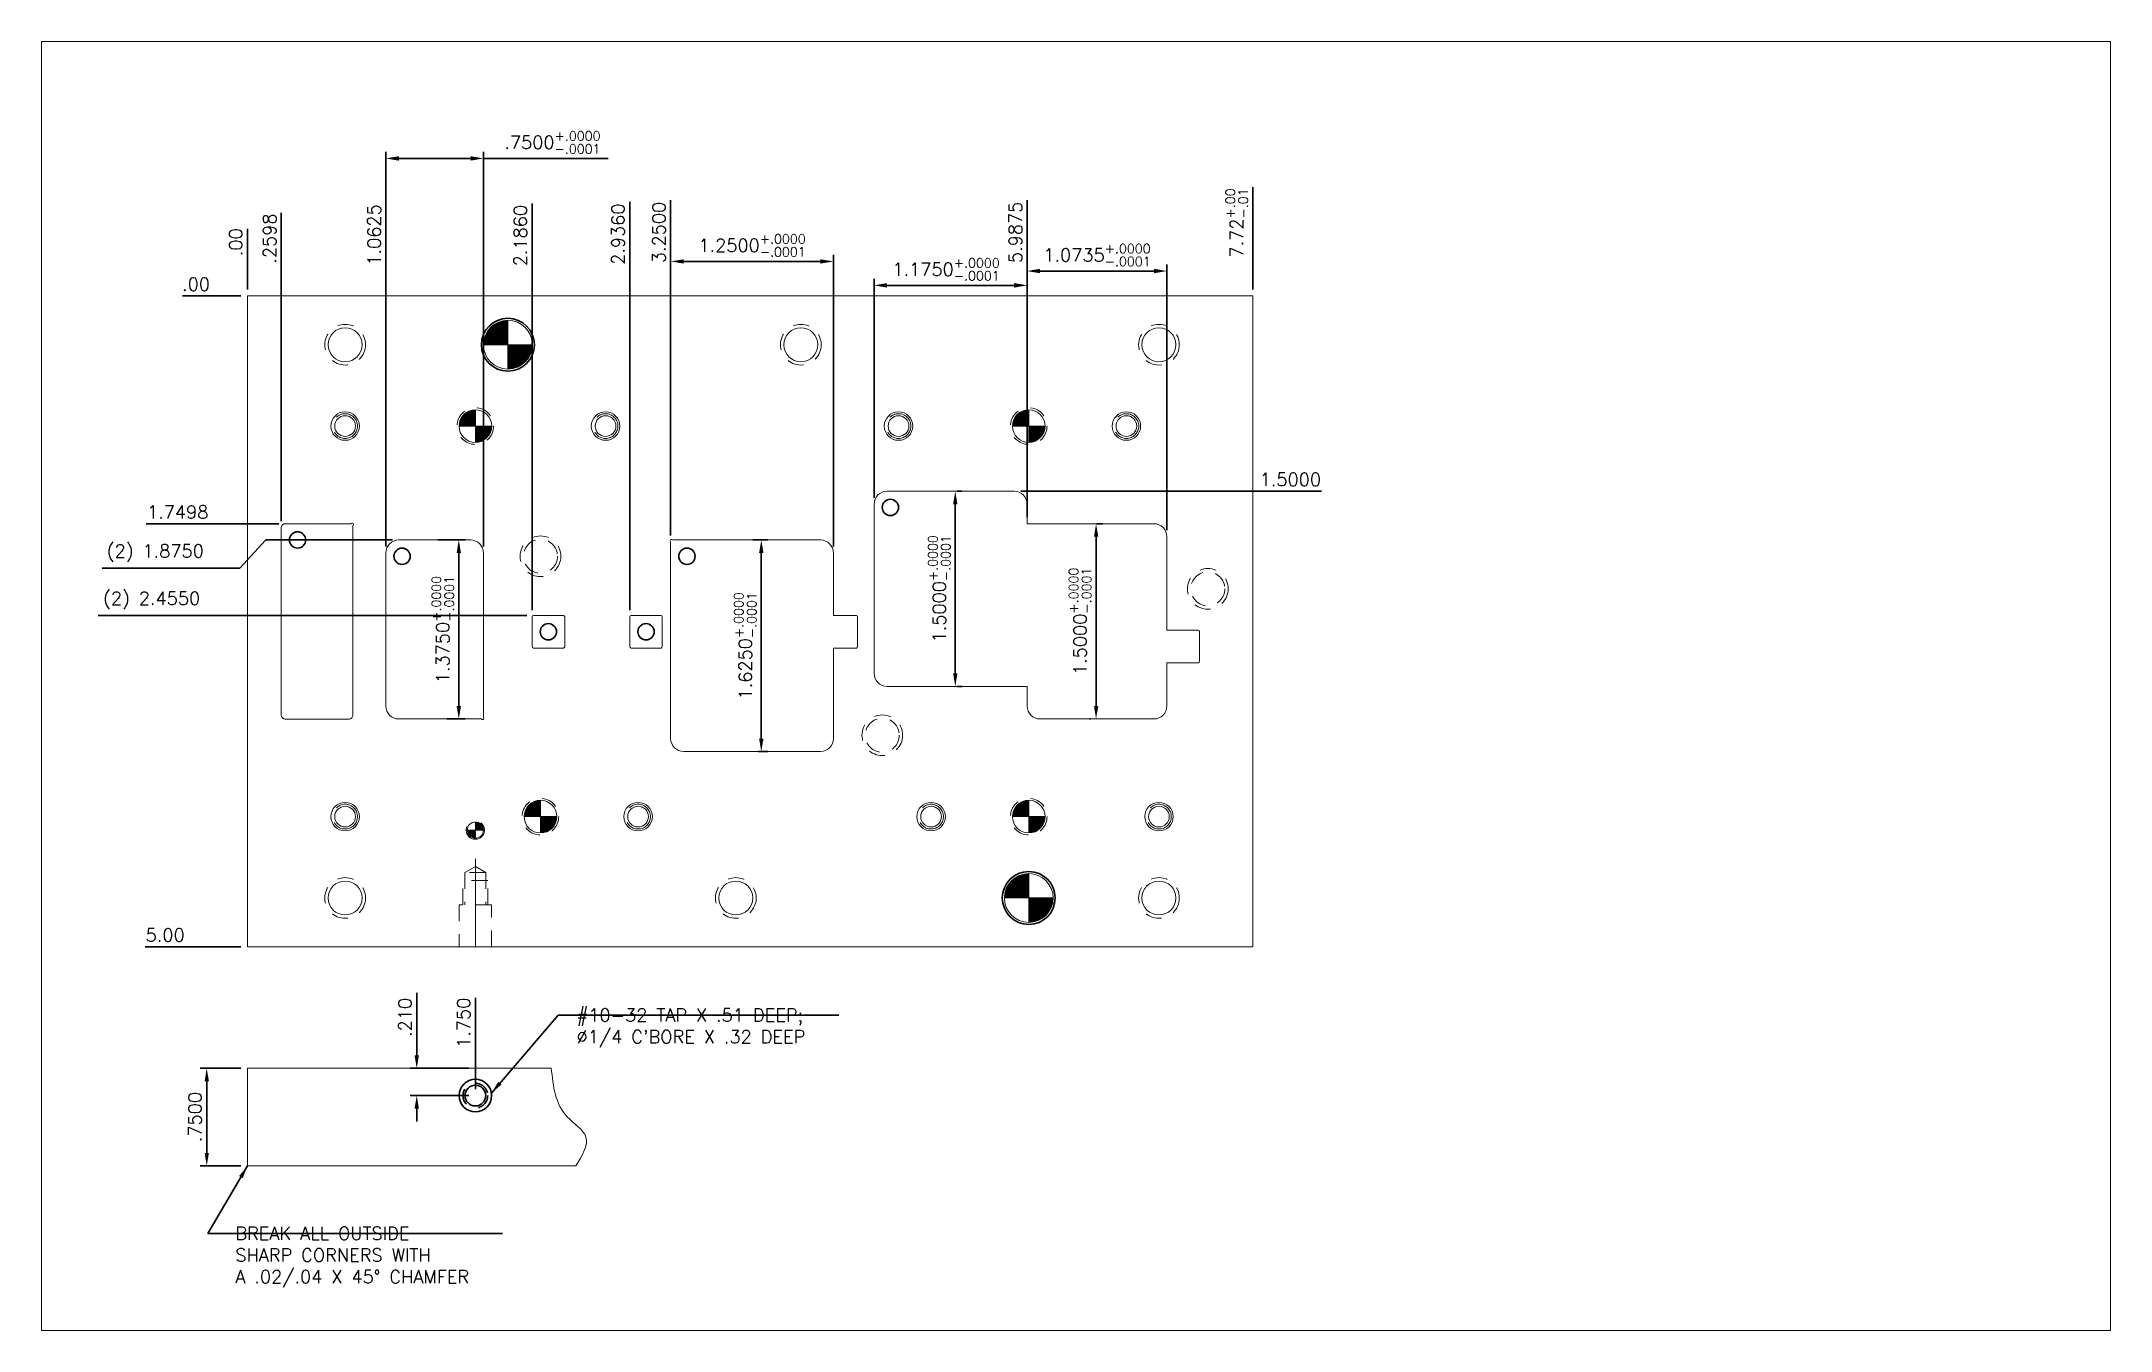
# Model space of a CAD drawing. Header units: inches. Extents: x -1.6 to 14.3, y -7.9 to 2.
import ezdxf

# ---------------------------------------------------------------- set-up
doc = ezdxf.new("R2010")
doc.units = ezdxf.units.IN
doc.header["$MEASUREMENT"] = 0
doc.header["$PDSIZE"] = 0.05
for name, pattern in [('CENTER2', [1.125, 0.75, -0.125, 0.125, -0.125]), ('HIDDEN', [0.375, 0.25, -0.125]), ('HIDDEN2', [0.1875, 0.125, -0.0625])]:
    doc.linetypes.add(name, pattern=pattern)
for name, color, linetype, lineweight in [('AM_0', 7, 'Continuous', 30), ('DIE_CHASE-DETAIL', 7, 'Continuous', 0), ('DIE_CHASE-PLAN_ASSY', 7, 'Continuous', 0)]:
    doc.layers.add(name, color=color, linetype=linetype, lineweight=lineweight)
doc.layers.add('AM_VIEWS', color=1, linetype='Continuous', lineweight=15, plot=False)
doc.styles.get("Standard").update_dxf_attribs({"font": 'ROMANS.SHX'})
doc.dimstyles.new('COMPOSIDIE$0', dxfattribs={"dimscale": 0, "dimtxt": 0.1, "dimasz": 0.1, "dimexe": 0.05, "dimexo": 0.05, "dimgap": 0.04, "dimtad": 1, "dimzin": 4, "dimtxsty": 'Standard', "dimcen": 0, "dimclrd": 3, "dimclre": 3, "dimclrt": 3, "dimazin": 3, "dimtp": 0.1, "dimtm": 0.1, "dimtfac": 0.71, "dimtmove": 0, "dimatfit": 3, "dimfxl": 0.05, "dimtzin": 7, "dimlwd": -1, "dimlwe": -1, "dimarcsym": 1})
doc.dimstyles.new('COMPOSIDIE$6', dxfattribs={"dimscale": 0, "dimtxt": 0.1, "dimasz": 0.1, "dimexe": 0.05, "dimexo": 0.05, "dimgap": 0.04, "dimtad": 1, "dimzin": 4, "dimtxsty": 'Standard', "dimcen": 0, "dimclrd": 3, "dimclre": 7, "dimclrt": 3, "dimazin": 3, "dimtp": 0.1, "dimtm": 0.1, "dimtfac": 0.71, "dimtmove": 0, "dimatfit": 3, "dimfxl": 0.05, "dimtzin": 7, "dimlwd": -1, "dimlwe": -1, "dimarcsym": 1})
doc.dimstyles.new('COMPOSIDIE$7', dxfattribs={"dimscale": 0, "dimtxt": 0.1, "dimasz": 0.1, "dimexe": 0.05, "dimexo": 0.05, "dimgap": 0.04, "dimtad": 1, "dimzin": 4, "dimtxsty": 'Standard', "dimcen": 0, "dimclrd": 3, "dimclre": 3, "dimclrt": 3, "dimazin": 3, "dimtp": 0.1, "dimtm": 0.1, "dimtfac": 0.71, "dimtmove": 0, "dimatfit": 3, "dimfxl": 0.05, "dimtzin": 7, "dimlwd": -1, "dimlwe": -1, "dimarcsym": 1})

# ---------------------------------------------------------------- blocks, each defined once
blk = doc.blocks.new('DOWEL')
h = blk.add_hatch(color=256)
edge = h.paths.add_edge_path()
edge.add_line((0, 0.5), (0, 0))
edge.add_line((0, 0), (-0.5, 0))
edge.add_arc((0, 0), 0.5, 90, 180, ccw=False)
h = blk.add_hatch(color=256)
edge = h.paths.add_edge_path()
edge.add_arc((0, 0), 0.5, 270, 360)
edge.add_line((0.5, 0), (0, 0))
edge.add_line((0, 0), (0, -0.5))
for p, q in [((0, 0.5), (0, 0)), ((-0.5, 0), (0, 0)), ((0, 0), (0, -0.5)), ((0, 0), (0.5, 0))]:
    blk.add_line(p, q)
for start, end in [(90, 180), (0, 90), (180, 270), (270, 0)]:
    blk.add_arc((0, 0), 0.5, start, end)
blk = doc.blocks.new('*D13')
at = {"layer": 'AM_0', "color": 7, "transparency": 16777216}
blk.add_line((-0.05, 0), (-0.498, 0), dxfattribs=at)
at = {"layer": 'Defpoints', "color": 0, "transparency": 16777216}
for p in [(-0.253, 0), (0, 0), (0, 0)]:
    blk.add_point(p, dxfattribs=at)
at = {"layer": 'AM_0', "color": 3, "transparency": 16777216, "insert": (-0.395, 0.09), "char_height": 0.1, "attachment_point": 5}
blk.add_mtext('\\A1;.00', dxfattribs=at)
blk = doc.blocks.new('*D14')
at = {"layer": 'AM_0', "color": 7, "transparency": 16777216}
blk.add_line((-0.05, -5), (-0.785, -5), dxfattribs=at)
at = {"layer": 'Defpoints', "color": 0, "transparency": 16777216}
for p in [(0, 0), (-0.44, -5), (0, -5)]:
    blk.add_point(p, dxfattribs=at)
at = {"layer": 'AM_0', "color": 3, "transparency": 16777216, "insert": (-0.632, -4.91), "char_height": 0.1, "attachment_point": 5}
blk.add_mtext('\\A1;5.00', dxfattribs=at)
blk = doc.blocks.new('*D15')
at = {"layer": 'AM_0', "color": 7, "transparency": 16777216}
blk.add_line((0, 0.05), (0, 0.515), dxfattribs=at)
at = {"layer": 'Defpoints', "color": 0, "transparency": 16777216}
for p in [(0, 0.27), (0, 0), (0, 0)]:
    blk.add_point(p, dxfattribs=at)
at = {"layer": 'AM_0', "color": 3, "transparency": 16777216, "insert": (-0.09, 0.412), "char_height": 0.1, "attachment_point": 5, "rotation": 90}
blk.add_mtext('\\A1;.00', dxfattribs=at)
blk = doc.blocks.new('*D16')
at = {"layer": 'AM_0', "color": 7, "transparency": 16777216}
blk.add_line((7.72, 0.05), (7.72, 0.836), dxfattribs=at)
at = {"layer": 'Defpoints', "color": 0, "transparency": 16777216}
for p in [(7.72, 0.243), (0, 0), (7.72, 0)]:
    blk.add_point(p, dxfattribs=at)
at = {"layer": 'AM_0', "color": 3, "transparency": 16777216, "insert": (7.597, 0.56), "char_height": 0.1, "attachment_point": 5, "rotation": 90}
blk.add_mtext('\\A1;7.72{}{\\H0.71x;\\C3;\\S+.00^ -.01;}', dxfattribs=at)
blk = doc.blocks.new('*D17')
at = {"layer": 'AM_0', "color": 7, "transparency": 16777216}
blk.add_line((0.26, -1.73), (0.26, 0.638), dxfattribs=at)
at = {"layer": 'Defpoints', "color": 0, "transparency": 16777216}
for p in [(0.26, 0.202), (0, 0), (0.26, -1.78)]:
    blk.add_point(p, dxfattribs=at)
at = {"layer": 'AM_0', "color": 3, "transparency": 16777216, "insert": (0.17, 0.44), "char_height": 0.1, "attachment_point": 5, "rotation": 90}
blk.add_mtext('\\A1;.2598', dxfattribs=at)
blk = doc.blocks.new('*D18')
at = {"layer": 'AM_0', "color": 7, "transparency": 16777216}
blk.add_line((1.063, -1.925), (1.063, 0.709), dxfattribs=at)
at = {"layer": 'Defpoints', "color": 0, "transparency": 16777216}
for p in [(1.063, 0.188), (0, 0), (1.063, -1.975)]:
    blk.add_point(p, dxfattribs=at)
at = {"layer": 'AM_0', "color": 3, "transparency": 16777216, "insert": (0.973, 0.468), "char_height": 0.1, "attachment_point": 5, "rotation": 90}
blk.add_mtext('\\A1;1.0625', dxfattribs=at)
blk = doc.blocks.new('*D19')
at = {"layer": 'AM_0', "color": 7, "transparency": 16777216}
blk.add_line((2.186, -2.415), (2.186, 0.71), dxfattribs=at)
at = {"layer": 'Defpoints', "color": 0, "transparency": 16777216}
for p in [(2.186, 0.175), (0, 0), (2.186, -2.465)]:
    blk.add_point(p, dxfattribs=at)
at = {"layer": 'AM_0', "color": 3, "transparency": 16777216, "insert": (2.096, 0.463), "char_height": 0.1, "attachment_point": 5, "rotation": 90}
blk.add_mtext('\\A1;2.1860', dxfattribs=at)
blk = doc.blocks.new('*D20')
at = {"layer": 'AM_0', "color": 7, "transparency": 16777216}
blk.add_line((2.936, -2.415), (2.936, 0.722), dxfattribs=at)
at = {"layer": 'Defpoints', "color": 0, "transparency": 16777216}
for p in [(2.936, 0.187), (0, 0), (2.936, -2.465)]:
    blk.add_point(p, dxfattribs=at)
at = {"layer": 'AM_0', "color": 3, "transparency": 16777216, "insert": (2.846, 0.474), "char_height": 0.1, "attachment_point": 5, "rotation": 90}
blk.add_mtext('\\A1;2.9360', dxfattribs=at)
blk = doc.blocks.new('*D21')
at = {"layer": 'AM_0', "color": 7, "transparency": 16777216}
blk.add_line((3.25, -1.84), (3.25, 0.735), dxfattribs=at)
at = {"layer": 'Defpoints', "color": 0, "transparency": 16777216}
for p in [(3.25, 0.2), (0, 0), (3.25, -1.89)]:
    blk.add_point(p, dxfattribs=at)
at = {"layer": 'AM_0', "color": 3, "transparency": 16777216, "insert": (3.16, 0.487), "char_height": 0.1, "attachment_point": 5, "rotation": 90}
blk.add_mtext('\\A1;3.2500', dxfattribs=at)
blk = doc.blocks.new('*D22')
at = {"layer": 'AM_0', "color": 7, "transparency": 16777216}
blk.add_line((0.24, -1.75), (-0.777, -1.75), dxfattribs=at)
at = {"layer": 'Defpoints', "color": 0, "transparency": 16777216}
for p in [(0, 0), (-0.256, -1.75), (0.29, -1.75)]:
    blk.add_point(p, dxfattribs=at)
at = {"layer": 'AM_0', "color": 3, "transparency": 16777216, "insert": (-0.536, -1.66), "char_height": 0.1, "attachment_point": 5}
blk.add_mtext('\\A1;1.7498', dxfattribs=at)
blk = doc.blocks.new('*D23')
at = {"layer": 'AM_0', "color": 7, "transparency": 16777216}
for p, q in [((0.142, -1.875), (-0.058, -2.092)), ((1.113, -1.875), (0.142, -1.875)), ((-0.058, -2.092), (-1.117, -2.092))]:
    blk.add_line(p, q, dxfattribs=at)
at = {"layer": 'Defpoints', "color": 0, "transparency": 16777216}
for p in [(0, 0), (1.163, -1.875), (-0.258, -2.092)]:
    blk.add_point(p, dxfattribs=at)
at = {"layer": 'AM_0', "color": 3, "transparency": 16777216, "insert": (-0.708, -1.976), "char_height": 0.1, "attachment_point": 5}
blk.add_mtext('\\A1;(2) 1.8750', dxfattribs=at)
blk = doc.blocks.new('*D24')
at = {"layer": 'AM_0', "color": 7, "transparency": 16777216}
blk.add_line((2.146, -2.455), (-1.146, -2.455), dxfattribs=at)
at = {"layer": 'Defpoints', "color": 0, "transparency": 16777216}
for p in [(0, 0), (-0.287, -2.455), (2.196, -2.455)]:
    blk.add_point(p, dxfattribs=at)
at = {"layer": 'AM_0', "color": 3, "transparency": 16777216, "insert": (-0.736, -2.339), "char_height": 0.1, "attachment_point": 5}
blk.add_mtext('\\A1;(2) 2.4550', dxfattribs=at)
blk = doc.blocks.new('*D25')
at = {"layer": 'AM_0', "color": 7, "transparency": 16777216}
blk.add_line((5.938, -1.5), (8.249, -1.5), dxfattribs=at)
at = {"layer": 'Defpoints', "color": 0, "transparency": 16777216}
for p in [(0, 0), (5.888, -1.5), (7.728, -1.5)]:
    blk.add_point(p, dxfattribs=at)
at = {"layer": 'AM_0', "color": 3, "transparency": 16777216, "insert": (8.009, -1.41), "char_height": 0.1, "attachment_point": 5}
blk.add_mtext('\\A1;1.5000', dxfattribs=at)
blk = doc.blocks.new('*D26')
at = {"layer": 'AM_0', "color": 7, "transparency": 16777216}
blk.add_line((5.988, -1.55), (5.988, 0.736), dxfattribs=at)
at = {"layer": 'Defpoints', "color": 0, "transparency": 16777216}
for p in [(5.988, 0.2), (0, 0), (5.988, -1.6)]:
    blk.add_point(p, dxfattribs=at)
at = {"layer": 'AM_0', "color": 3, "transparency": 16777216, "insert": (5.898, 0.488), "char_height": 0.1, "attachment_point": 5, "rotation": 90}
blk.add_mtext('\\A1;5.9875', dxfattribs=at)
blk = doc.blocks.new('*D27')
at = {"layer": 'AM_0', "color": 3, "transparency": 16777216}
for p, q in [((4.812, -1.55), (4.812, 0.131)), ((5.888, 0.081), (4.912, 0.081)), ((5.988, -1.55), (5.988, 0.131))]:
    blk.add_line(p, q, dxfattribs=at)
for points in [[(4.912, 0.098), (4.912, 0.064), (4.812, 0.081)], [(5.888, 0.098), (5.888, 0.064), (5.988, 0.081)]]:
    blk.add_solid(points, dxfattribs=at)
at = {"layer": 'Defpoints', "color": 0, "transparency": 16777216}
for p in [(4.812, 0.081), (4.812, -1.6), (5.988, -1.6)]:
    blk.add_point(p, dxfattribs=at)
at = {"layer": 'AM_0', "color": 3, "transparency": 16777216, "insert": (5.365, 0.204), "char_height": 0.1, "attachment_point": 5}
blk.add_mtext('\\A1;1.1750{}{\\H0.71x;\\C3;\\S+.0000^ -.0001;}', dxfattribs=at)
blk = doc.blocks.new('*D28')
at = {"layer": 'AM_0', "color": 3, "transparency": 16777216}
for p, q in [((5.987, -1.7), (5.987, 0.241)), ((6.087, 0.191), (6.961, 0.191)), ((7.061, -1.8), (7.061, 0.241))]:
    blk.add_line(p, q, dxfattribs=at)
for points in [[(6.087, 0.208), (6.087, 0.174), (5.987, 0.191)], [(6.961, 0.208), (6.961, 0.174), (7.061, 0.191)]]:
    blk.add_solid(points, dxfattribs=at)
at = {"layer": 'Defpoints', "color": 0, "transparency": 16777216}
for p in [(7.061, 0.191), (5.987, -1.75), (7.061, -1.85)]:
    blk.add_point(p, dxfattribs=at)
at = {"layer": 'AM_0', "color": 3, "transparency": 16777216, "insert": (6.524, 0.314), "char_height": 0.1, "attachment_point": 5}
blk.add_mtext('\\A1;1.0735{}{\\H0.71x;\\C3;\\S+.0000^ -.0001;}', dxfattribs=at)
blk = doc.blocks.new('*D29')
at = {"layer": 'AM_0', "color": 3, "transparency": 16777216}
for p, q in [((3.25, -1.84), (3.25, 0.315)), ((4.4, 0.265), (3.35, 0.265)), ((4.5, -1.925), (4.5, 0.315))]:
    blk.add_line(p, q, dxfattribs=at)
for points in [[(3.35, 0.281), (3.35, 0.248), (3.25, 0.265)], [(4.4, 0.281), (4.4, 0.248), (4.5, 0.265)]]:
    blk.add_solid(points, dxfattribs=at)
at = {"layer": 'Defpoints', "color": 0, "transparency": 16777216}
for p in [(3.25, 0.265), (3.25, -1.89), (4.5, -1.975)]:
    blk.add_point(p, dxfattribs=at)
at = {"layer": 'AM_0', "color": 3, "transparency": 16777216, "insert": (3.875, 0.388), "char_height": 0.1, "attachment_point": 5}
blk.add_mtext('\\A1;1.2500{}{\\H0.71x;\\C3;\\S+.0000^ -.0001;}', dxfattribs=at)
blk = doc.blocks.new('*D30')
at = {"layer": 'AM_0', "color": 3, "transparency": 16777216}
for p, q in [((1.062, -1.925), (1.062, 1.106)), ((1.163, 1.056), (1.713, 1.056)), ((1.812, -1.925), (1.812, 1.106)), ((1.812, 1.056), (2.771, 1.056))]:
    blk.add_line(p, q, dxfattribs=at)
for points in [[(1.163, 1.073), (1.163, 1.039), (1.062, 1.056)], [(1.713, 1.073), (1.713, 1.039), (1.812, 1.056)]]:
    blk.add_solid(points, dxfattribs=at)
at = {"layer": 'Defpoints', "color": 0, "transparency": 16777216}
for p in [(1.812, 1.056), (1.062, -1.975), (1.812, -1.975)]:
    blk.add_point(p, dxfattribs=at)
at = {"layer": 'AM_0', "color": 3, "transparency": 16777216, "insert": (2.342, 1.179), "char_height": 0.1, "attachment_point": 5}
blk.add_mtext('\\A1;.7500{}{\\H0.71x;\\C3;\\S+.0000^ -.0001;}', dxfattribs=at)
blk = doc.blocks.new('*D31')
at = {"layer": 'AM_0', "color": 3, "transparency": 16777216}
for p, q in [((1.463, -1.875), (1.673, -1.875)), ((1.623, -1.975), (1.623, -3.15)), ((1.53, -3.25), (1.673, -3.25))]:
    blk.add_line(p, q, dxfattribs=at)
for points in [[(1.606, -1.975), (1.64, -1.975), (1.623, -1.875)], [(1.606, -3.15), (1.64, -3.15), (1.623, -3.25)]]:
    blk.add_solid(points, dxfattribs=at)
at = {"layer": 'Defpoints', "color": 0, "transparency": 16777216}
for p in [(1.413, -1.875), (1.48, -3.25), (1.623, -3.25)]:
    blk.add_point(p, dxfattribs=at)
at = {"layer": 'AM_0', "color": 3, "transparency": 16777216, "insert": (1.5, -2.563), "char_height": 0.1, "attachment_point": 5, "rotation": 90}
blk.add_mtext('\\A1;1.3750{}{\\H0.71x;\\C3;\\S+.0000^ -.0001;}', dxfattribs=at)
blk = doc.blocks.new('*D32')
at = {"layer": 'AM_0', "color": 3, "transparency": 16777216}
for p, q in [((3.882, -1.875), (3.996, -1.875)), ((3.946, -1.975), (3.946, -3.4)), ((3.925, -3.5), (3.996, -3.5))]:
    blk.add_line(p, q, dxfattribs=at)
for points in [[(3.929, -1.975), (3.963, -1.975), (3.946, -1.875)], [(3.929, -3.4), (3.963, -3.4), (3.946, -3.5)]]:
    blk.add_solid(points, dxfattribs=at)
at = {"layer": 'Defpoints', "color": 0, "transparency": 16777216}
for p in [(3.832, -1.875), (3.875, -3.5), (3.946, -3.5)]:
    blk.add_point(p, dxfattribs=at)
at = {"layer": 'AM_0', "color": 3, "transparency": 16777216, "insert": (3.823, -2.688), "char_height": 0.1, "attachment_point": 5, "rotation": 90}
blk.add_mtext('\\A1;1.6250{}{\\H0.71x;\\C3;\\S+.0000^ -.0001;}', dxfattribs=at)
blk = doc.blocks.new('*D33')
at = {"layer": 'AM_0', "color": 3, "transparency": 16777216}
for p, q in [((5.45, -1.5), (5.486, -1.5)), ((5.436, -1.6), (5.436, -2.9)), ((5.45, -3), (5.486, -3))]:
    blk.add_line(p, q, dxfattribs=at)
for points in [[(5.419, -1.6), (5.452, -1.6), (5.436, -1.5)], [(5.419, -2.9), (5.452, -2.9), (5.436, -3)]]:
    blk.add_solid(points, dxfattribs=at)
at = {"layer": 'Defpoints', "color": 0, "transparency": 16777216}
for p in [(5.4, -1.5), (5.4, -3), (5.436, -3)]:
    blk.add_point(p, dxfattribs=at)
at = {"layer": 'AM_0', "color": 3, "transparency": 16777216, "insert": (5.313, -2.25), "char_height": 0.1, "attachment_point": 5, "rotation": 90}
blk.add_mtext('\\A1;1.5000{}{\\H0.71x;\\C3;\\S+.0000^ -.0001;}', dxfattribs=at)
blk = doc.blocks.new('*D34')
at = {"layer": 'AM_0', "color": 3, "transparency": 16777216}
for p, q in [((6.517, -1.85), (6.517, -3.15)), ((6.524, -1.75), (6.567, -1.75)), ((6.474, -3.25), (6.467, -3.25))]:
    blk.add_line(p, q, dxfattribs=at)
for points in [[(6.501, -1.85), (6.534, -1.85), (6.517, -1.75)], [(6.501, -3.15), (6.534, -3.15), (6.517, -3.25)]]:
    blk.add_solid(points, dxfattribs=at)
at = {"layer": 'Defpoints', "color": 0, "transparency": 16777216}
for p in [(6.474, -1.75), (6.517, -3.25), (6.524, -3.25)]:
    blk.add_point(p, dxfattribs=at)
at = {"layer": 'AM_0', "color": 3, "transparency": 16777216, "insert": (6.394, -2.5), "char_height": 0.1, "attachment_point": 5, "rotation": 90}
blk.add_mtext('\\A1;1.5000{}{\\H0.71x;\\C3;\\S+.0000^ -.0001;}', dxfattribs=at)
blk = doc.blocks.new('*D35')
at = {"layer": 'AM_0', "color": 7, "transparency": 16777216}
blk.add_line((1.75, -6.093), (1.75, -5.391), dxfattribs=at)
at = {"layer": 'Defpoints', "color": 0, "transparency": 16777216}
for p in [(0, 0), (1.75, -5.817), (1.75, -6.143)]:
    blk.add_point(p, dxfattribs=at)
at = {"layer": 'AM_0', "color": 3, "transparency": 16777216, "insert": (1.66, -5.584), "char_height": 0.1, "attachment_point": 5, "rotation": 90}
blk.add_mtext('\\A1;1.750', dxfattribs=at)
blk = doc.blocks.new('*D36')
at = {"layer": 'AM_0', "color": 3, "transparency": 16777216}
for p, q in [((1.3, -5.833), (1.3, -5.353)), ((1.7, -5.933), (1.25, -5.933)), ((1.7, -6.143), (1.25, -6.143)), ((1.3, -6.243), (1.3, -6.343))]:
    blk.add_line(p, q, dxfattribs=at)
for points in [[(1.283, -5.833), (1.317, -5.833), (1.3, -5.933)], [(1.283, -6.243), (1.317, -6.243), (1.3, -6.143)]]:
    blk.add_solid(points, dxfattribs=at)
at = {"layer": 'Defpoints', "color": 0, "transparency": 16777216}
for p in [(1.3, -5.933), (1.75, -5.933), (1.75, -6.143)]:
    blk.add_point(p, dxfattribs=at)
at = {"layer": 'AM_0', "color": 3, "transparency": 16777216, "insert": (1.21, -5.543), "char_height": 0.1, "attachment_point": 5, "rotation": 90}
blk.add_mtext('\\A1;.210', dxfattribs=at)
blk = doc.blocks.new('*D37')
at = {"layer": 'AM_0', "color": 3, "transparency": 16777216}
for p, q in [((-0.05, -5.933), (-0.363, -5.933)), ((-0.313, -6.033), (-0.313, -6.583)), ((-0.05, -6.683), (-0.363, -6.683))]:
    blk.add_line(p, q, dxfattribs=at)
for points in [[(-0.329, -6.033), (-0.296, -6.033), (-0.313, -5.933)], [(-0.329, -6.583), (-0.296, -6.583), (-0.313, -6.683)]]:
    blk.add_solid(points, dxfattribs=at)
at = {"layer": 'Defpoints', "color": 0, "transparency": 16777216}
for p in [(0, -5.933), (-0.313, -6.683), (0, -6.683)]:
    blk.add_point(p, dxfattribs=at)
at = {"layer": 'AM_0', "color": 3, "transparency": 16777216, "insert": (-0.403, -6.308), "char_height": 0.1, "attachment_point": 5, "rotation": 90}
blk.add_mtext('\\A1;.7500', dxfattribs=at)

msp = doc.modelspace()

# ---------------------------------------------------------------- linework, layer by layer
at = {"layer": 'AM_0'}
for centre, radius in [((2, -0.375), 0.2031), ((4.9375, -1.625), 0.0625), ((0.3848, -1.8748), 0.0625), ((1.1875, -2), 0.0625), ((3.375, -2), 0.0625), ((2.311, -2.58), 0.0625), ((3.061, -2.58), 0.0625), ((6, -4.625), 0.2031), ((1.75, -6.1427), 0.125), ((1.75, -6.1427), 0.0795)]:
    msp.add_circle(centre, radius, dxfattribs=at)
at = {"layer": 'AM_0', "linetype": 'HIDDEN2'}
msp.add_circle((1.75, -6.1427), 0.095, dxfattribs=at)
at = {"layer": 'AM_VIEWS'}
msp.add_lwpolyline([(14.3084, -7.9483), (-1.5827, -7.9483), (-1.5827, 1.9551), (14.3084, 1.9551)], close=True, dxfattribs=at)
at = {"layer": 'DIE_CHASE-DETAIL', "linetype": 'HIDDEN2'}
for centre, radius in [((0.75, -0.375), 0.1562), ((4.25, -0.375), 0.1562), ((7, -0.375), 0.1562), ((2.25, -2), 0.1562), ((2.25, -2), 0.1305), ((7.375, -2.25), 0.1562), ((7.375, -2.25), 0.1305), ((4.875, -3.375), 0.1562), ((4.875, -3.375), 0.1305), ((0.75, -4.625), 0.1562), ((3.75, -4.625), 0.1562), ((7, -4.625), 0.1562)]:
    msp.add_circle(centre, radius, dxfattribs=at)
at = {"layer": 'DIE_CHASE-DETAIL'}
for centre, radius in [((0.75, -0.375), 0.1305), ((2, -0.375), 0.1875), ((4.25, -0.375), 0.1305), ((7, -0.375), 0.1305), ((1.75, -1), 0.1255), ((6, -1), 0.1255), ((2.25, -4), 0.1255), ((6, -4), 0.1255), ((6, -4.625), 0.1875), ((0.75, -4.625), 0.1305), ((3.75, -4.625), 0.1305), ((7, -4.625), 0.1305)]:
    msp.add_circle(centre, radius, dxfattribs=at)
at = {"layer": 'DIE_CHASE-DETAIL', "color": 7, "linetype": 'Continuous'}
for centre in [(0.75, -1), (2.75, -1), (5, -1), (6.75, -1), (0.75, -4), (3, -4), (5.25, -4), (7, -4)]:
    msp.add_circle(centre, 0.1094, dxfattribs=at)
at = {"layer": 'DIE_CHASE-DETAIL', "color": 7, "linetype": 'HIDDEN'}
for centre in [(0.75, -1), (2.75, -1), (5, -1), (6.75, -1), (0.75, -4), (3, -4), (5.25, -4), (7, -4)]:
    msp.add_circle(centre, 0.095, dxfattribs=at)
at = {"layer": 'DIE_CHASE-DETAIL', "color": 1, "linetype": 'Continuous'}
for centre in [(0.75, -1), (2.75, -1), (5, -1), (6.75, -1), (0.75, -4), (3, -4), (5.25, -4), (7, -4)]:
    msp.add_circle(centre, 0.0795, dxfattribs=at)
at = {"layer": 'DIE_CHASE-DETAIL', "color": 7, "linetype": 'HIDDEN2'}
for centre in [(1.75, -1), (6, -1), (2.25, -4), (6, -4)]:
    msp.add_circle(centre, 0.1406, dxfattribs=at)
at = {"layer": 'DIE_CHASE-PLAN_ASSY', "color": 2, "lineweight": 15}
for p, q in [((0, 0), (0, -5)), ((0, 0), (7.72, 0)), ((7.72, 0), (7.72, -5)), ((0.2598, -1.7798), (0.2598, -3.2202)), ((0.7953, -1.7498), (0.2898, -1.7498)), ((0.8102, -1.7647), (0.8102, -3.2202)), ((4.5, -2.455), (4.5, -1.975)), ((4.5, -3.4), (4.5, -2.705)), ((0.2898, -3.2502), (0.7802, -3.2502)), ((3.35, -3.5), (4.4, -3.5)), ((0, -5), (7.72, -5)), ((0, -5.9327), (2.3333, -5.9327)), ((0, -5.9327), (0, -6.6827)), ((0, -6.6827), (2.5221, -6.6827))]:
    msp.add_line(p, q, dxfattribs=at)
at = {"layer": 'DIE_CHASE-PLAN_ASSY', "color": 2}
for p, q in [((4.9125, -1.5), (5.8875, -1.5)), ((4.8125, -1.6), (4.8125, -2.9)), ((5.9875, -1.6), (5.9875, -1.75)), ((1.7125, -1.875), (1.1625, -1.875)), ((3.25, -3.4), (3.25, -1.8899)), ((4.4, -1.875), (3.2649, -1.875)), ((6.961, -1.75), (5.9875, -1.75)), ((7.061, -2.5674), (7.061, -1.85)), ((1.0625, -1.975), (1.0625, -3.15)), ((1.8125, -1.975), (1.8125, -3.2351)), ((7.061, -3.15), (7.061, -2.8174)), ((4.9125, -3), (5.9875, -3)), ((5.9875, -3), (5.9875, -3.15)), ((1.1625, -3.25), (1.7976, -3.25)), ((6.0875, -3.25), (6.961, -3.25))]:
    msp.add_line(p, q, dxfattribs=at)
at = {"layer": 'DIE_CHASE-PLAN_ASSY', "color": 2, "linetype": 'Continuous'}
for p, q in [((2.186, -2.695), (2.186, -2.465)), ((2.196, -2.455), (2.426, -2.455)), ((2.436, -2.465), (2.436, -2.695)), ((2.936, -2.695), (2.936, -2.465)), ((2.946, -2.455), (3.176, -2.455)), ((3.186, -2.465), (3.186, -2.695)), ((4.5, -2.455), (4.676, -2.455)), ((4.686, -2.465), (4.686, -2.695)), ((7.061, -2.5674), (7.301, -2.5674)), ((7.311, -2.5774), (7.311, -2.8074)), ((2.426, -2.705), (2.196, -2.705)), ((3.176, -2.705), (2.946, -2.705)), ((4.676, -2.705), (4.5, -2.705)), ((7.301, -2.8174), (7.061, -2.8174))]:
    msp.add_line(p, q, dxfattribs=at)
at = {"layer": 'DIE_CHASE-PLAN_ASSY', "color": 7, "linetype": 'HIDDEN2'}
for p, q in [((1.6705, -4.43), (1.75, -4.3841)), ((1.6705, -4.43), (1.6705, -4.6772)), ((1.8295, -4.43), (1.6705, -4.43)), ((1.8295, -4.43), (1.75, -4.3841)), ((1.8295, -4.43), (1.8295, -4.6772)), ((1.655, -4.6772), (1.655, -4.49)), ((1.845, -4.49), (1.655, -4.49)), ((1.845, -4.6772), (1.845, -4.49)), ((1.875, -4.6772), (1.625, -4.6772)), ((1.625, -4.6772), (1.625, -5)), ((1.875, -5), (1.875, -4.6772))]:
    msp.add_line(p, q, dxfattribs=at)
at = {"layer": 'DIE_CHASE-PLAN_ASSY', "color": 7, "linetype": 'CENTER2'}
msp.add_line((1.75, -4.3234), (1.75, -5), dxfattribs=at)
at = {"layer": 'DIE_CHASE-PLAN_ASSY', "color": 7, "linetype": 'HIDDEN'}
msp.add_circle((1.75, -4.1038), 0.0703, dxfattribs=at)
at = {"layer": 'DIE_CHASE-PLAN_ASSY', "color": 1, "linetype": 'Continuous'}
msp.add_circle((1.75, -4.1038), 0.0625, dxfattribs=at)
at = {"layer": 'DIE_CHASE-PLAN_ASSY', "color": 2}
for centre, radius, start, end in [((4.9125, -1.6), 0.1, 90, 180), ((5.8875, -1.6), 0.1, 360, 90), ((0.2898, -1.7798), 0.03, 90, 180), ((1.1625, -1.975), 0.1, 90, 180), ((1.7125, -1.975), 0.1, 0, 90), ((3.256, -1.881), 0.01, 41.81031, 228.18969), ((3.248, -1.8899), 0.002, 0, 48.18969), ((3.2649, -1.873), 0.002, 221.81031, 270), ((4.4, -1.975), 0.1, 360, 90), ((6.961, -1.85), 0.1, 360, 90), ((4.9125, -2.9), 0.1, 180, 270), ((1.1625, -3.15), 0.1, 180, 270), ((6.0875, -3.15), 0.1, 180, 270), ((6.961, -3.15), 0.1, 270, 0), ((0.2898, -3.2202), 0.03, 180, 270), ((0.7802, -3.2202), 0.03, 270, 0), ((1.7976, -3.252), 0.002, 41.81031, 90), ((1.8065, -3.244), 0.01, 221.81031, 48.18969), ((1.8145, -3.2351), 0.002, 180, 228.18969), ((3.35, -3.4), 0.1, 180, 270), ((4.4, -3.4), 0.1, 270, 0)]:
    msp.add_arc(centre, radius, start, end, dxfattribs=at)
at = {"layer": 'DIE_CHASE-PLAN_ASSY', "color": 2, "lineweight": 15}
for centre, radius, start, end in [((0.8042, -1.7558), 0.01, 311.81031, 138.18969), ((0.7953, -1.7478), 0.002, 270, 318.18969), ((0.8122, -1.7647), 0.002, 131.81031, 180)]:
    msp.add_arc(centre, radius, start, end, dxfattribs=at)
at = {"layer": 'DIE_CHASE-PLAN_ASSY', "color": 2, "linetype": 'Continuous'}
for centre, start, end in [((2.196, -2.465), 90, 180), ((2.426, -2.465), 0, 90), ((2.946, -2.465), 90, 180), ((3.176, -2.465), 0, 90), ((4.676, -2.465), 0, 90), ((2.196, -2.695), 180, 270), ((2.426, -2.695), 270, 0), ((2.946, -2.695), 180, 270), ((3.176, -2.695), 270, 0), ((4.676, -2.695), 270, 0), ((7.301, -2.5774), 0, 90), ((7.301, -2.8074), 270, 0)]:
    msp.add_arc(centre, 0.01, start, end, dxfattribs=at)
at = {"layer": 'DIE_CHASE-PLAN_ASSY', "color": 2, "lineweight": 15}
msp.add_spline([(2.3333, -5.9327), (2.4572, -6.3077), (2.5989, -6.461), (2.5221, -6.6827)], degree=3, dxfattribs=at)

# ---------------------------------------------------------------- block references
at = {"layer": 'DIE_CHASE-DETAIL'}
for p, xscale, yscale, zscale in [((2, -0.375), 0.375, 0.375, 0.375), ((1.75, -1), 0.251, 0.251, 0.251), ((6, -1), 0.251, 0.251, 0.251), ((2.25, -4), 0.251, 0.251, 0.251), ((6, -4), 0.251, 0.251, 0.251), ((6, -4.625), 0.375, 0.375, 0.375)]:
    msp.add_blockref('DOWEL', p, dxfattribs=dict(at, xscale=xscale, yscale=yscale, zscale=zscale))
at = {"layer": 'DIE_CHASE-PLAN_ASSY', "xscale": -0.125, "yscale": 0.125, "zscale": 0.125}
msp.add_blockref('DOWEL', (1.75, -4.1038), dxfattribs=at)

# ---------------------------------------------------------------- texts
at = {"layer": 'AM_0', "color": 3, "char_height": 0.1, "attachment_point": 1}
for s, insert in [("\\A1;#10-32 TAP X .51 DEEP;\\P∅1/4 C'BORE X .32 DEEP", (2.5271, -5.4745)), ('\\A1;BREAK ALL OUTSIDE\\PSHARP CORNERS WITH\\PA .02/.04 X 45° CHAMFER', (-0.0933, -7.1512))]:
    msp.add_mtext(s, dxfattribs=dict(at, insert=insert))

# ---------------------------------------------------------------- dimensions: what is measured, and where the dimension line sits
at = {"layer": 'AM_0'}
for base, p1, p2, picture, middle in [((1.8125, 1.056), (1.0625, -1.975), (1.8125, -1.975), '*D30', (2.3415, 1.056)), ((4.8125, 0.0810858414), (5.9875, -1.6), (4.8125, -1.6), '*D27', (5.3649142481, 0.0810858414))]:
    dim = msp.add_linear_dim(base=base, p1=p1, p2=p2, text='<>{}{\\H0.71x;\\C3;\\S+.0000^ -.0001;}', dimstyle='COMPOSIDIE$0', override={"dimscale": 1, "dimtp": 0, "dimtm": 0.0001}, dxfattribs=at)
    dim.commit()
    dim.dimension.update_dxf_attribs({"geometry": picture, "text_midpoint": middle, "dimtype": 160})
for feature_location, offset, dtype, text, override, picture, middle in [((7.72, 0), (0, 0.2433), 1, '<>{}{\\H0.71x;\\C3;\\S+.00^ -.01;}', {"dimscale": 1, "dimdec": 2, "dimtp": 0, "dimtm": 0.01, "dimtdec": 2, "dimtzin": 7}, '*D16', (7.5972, 0.5595)), ((2.196, -2.455), (-2.4828631491, 0), 0, '(2) <>', {"dimscale": 1, "dimpost": ''}, '*D24', (-0.7363869586, -2.3388095238)), ((1.1625, -1.875), (-1.4205679958, -0.2167473357), 0, '(2) <>', {"dimscale": 1, "dimpost": ''}, '*D23', (-0.7075918053, -1.9755568595))]:
    dim = msp.add_ordinate_dim(feature_location=feature_location, offset=offset, dtype=dtype, origin=(0, 0), text=text, dimstyle='COMPOSIDIE$6', override=override, dxfattribs=at)
    dim.commit()
    dim.dimension.update_dxf_attribs({"geometry": picture, "text_midpoint": middle})
for feature_location, offset, dtype, override, picture, middle in [((5.9875, -1.6), (0, 1.8004), 1, {"dimscale": 1}, '*D26', (5.8975, 0.488)), ((3.25, -1.8899), (0, 2.0898), 1, {"dimscale": 1}, '*D21', (3.16, 0.4875)), ((2.936, -2.465), (0, 2.6518), 1, {"dimscale": 1}, '*D20', (2.846, 0.4744)), ((2.186, -2.465), (0, 2.64), 1, {"dimscale": 1}, '*D19', (2.096, 0.4626)), ((1.0625, -1.975), (0, 2.1629), 1, {"dimscale": 1}, '*D18', (0.9725, 0.4684)), ((0.2598, -1.7798), (0, 1.9822), 1, {"dimscale": 1}, '*D17', (0.1698, 0.4401)), ((0, 0), (0, 0.2700326584), 1, {"dimscale": 1, "dimdec": 2}, '*D15', (-0.09, 0.4124136108)), ((0, -5), (-0.44, 0), 0, {"dimscale": 1, "dimdec": 2}, '*D14', (-0.6324, -4.91)), ((0.2898, -1.7498), (-0.5458, 0), 0, {"dimscale": 1}, '*D22', (-0.5365, -1.6598)), ((0, 0), (-0.2530374919, 0), 0, {"dimscale": 1, "dimdec": 2}, '*D13', (-0.3954184442, 0.09)), ((5.8875, -1.5), (1.8407, 0), 0, {"dimscale": 1}, '*D25', (8.0087, -1.41)), ((1.75, -6.1427), (0, 0.326), 1, {"dimscale": 1, "dimdec": 3}, '*D35', (1.66, -5.5838))]:
    dim = msp.add_ordinate_dim(feature_location=feature_location, offset=offset, dtype=dtype, origin=(0, 0), dimstyle='COMPOSIDIE$6', override=override, dxfattribs=at)
    dim.commit()
    dim.dimension.update_dxf_attribs({"geometry": picture, "text_midpoint": middle})
for base, p1, p2, override, picture, middle in [((3.25, 0.2648), (4.5, -1.975), (3.25, -1.8899), {"dimscale": 1, "dimtp": 0, "dimtm": 0.0001, "dimtdec": 4, "dimtzin": 7}, '*D29', (3.875, 0.3876)), ((7.061, 0.1909), (5.9875, -1.75), (7.061, -1.85), {"dimscale": 1, "dimpost": '', "dimtp": 0, "dimtm": 0.0001, "dimtdec": 4, "dimtzin": 7}, '*D28', (6.5242, 0.3138))]:
    dim = msp.add_linear_dim(base=base, p1=p1, p2=p2, text='<>{}{\\H0.71x;\\C3;\\S+.0000^ -.0001;}', dimstyle='COMPOSIDIE$0', override=override, dxfattribs=at)
    dim.commit()
    dim.dimension.update_dxf_attribs({"geometry": picture, "text_midpoint": middle})
for base, p1, p2, picture, middle in [((5.4357, -3), (5.4, -1.5), (5.4, -3), '*D33', (5.3129, -2.25)), ((1.6229255759, -3.25), (1.4132056195, -1.875), (1.480027864, -3.25), '*D31', (1.5000922426, -2.5625)), ((3.9459033502, -3.5), (3.832472136, -1.875), (3.875, -3.5), '*D32', (3.8230700168, -2.6875)), ((6.5172, -3.25), (6.4743, -1.75), (6.5243, -3.25), '*D34', (6.3943, -2.5))]:
    dim = msp.add_linear_dim(base=base, p1=p1, p2=p2, angle=90, text='<>{}{\\H0.71x;\\C3;\\S+.0000^ -.0001;}', dimstyle='COMPOSIDIE$0', override={"dimscale": 1, "dimtp": 0, "dimtm": 0.0001, "dimtdec": 4, "dimtzin": 7}, dxfattribs=at)
    dim.commit()
    dim.dimension.update_dxf_attribs({"geometry": picture, "text_midpoint": middle})
for base, p1, p2, override, picture, middle in [((1.2999, -5.9327), (1.75, -6.1427), (1.75, -5.9327), {"dimscale": 1, "dimdec": 3}, '*D36', (1.2099, -5.5427)), ((-0.3126, -6.6827), (0, -5.9327), (0, -6.6827), {"dimscale": 1}, '*D37', (-0.4026, -6.3077))]:
    dim = msp.add_linear_dim(base=base, p1=p1, p2=p2, angle=90, dimstyle='COMPOSIDIE$0', override=override, dxfattribs=at)
    dim.commit()
    dim.dimension.update_dxf_attribs({"geometry": picture, "text_midpoint": middle})

# ---------------------------------------------------------------- leaders
at = {"layer": 'AM_0', "annotation_type": 0, "has_hookline": 1, "hookline_direction": 0}
for points, text_width in [([(1.8735, -6.1233), (2.3871, -5.5245), (2.4871, -5.5245)], 2.0143), ([(0, -6.6827), (-0.3038, -7.2012), (-0.1333, -7.2012)], 2.0524)]:
    msp.add_leader(points, dimstyle='COMPOSIDIE$7', override={"dimscale": 1}, dxfattribs=dict(at, text_width=text_width))

doc.saveas('drawing.dxf')
